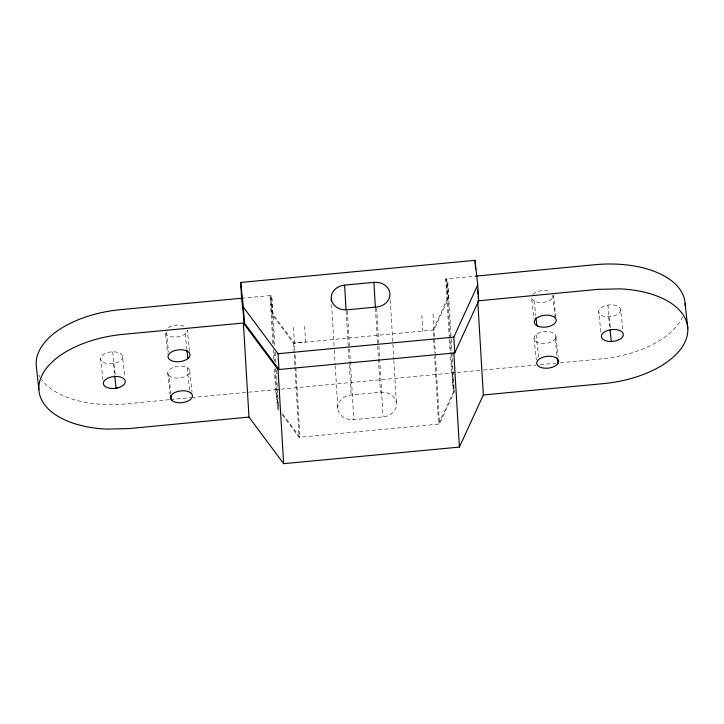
<?xml version="1.0" encoding="UTF-8"?>
<svg xmlns="http://www.w3.org/2000/svg" width="724" height="724" viewBox="0 0 724 724"><rect width="100%" height="100%" fill="white"/><g stroke="black" fill="none" stroke-linecap="round" stroke-linejoin="round"><path stroke-width="0.54" stroke-dasharray="3.62 2.71" d="M272.876 343.719L270.025 295.564L272.07 314.415L293.492 343.212L433.975 329.963L448.762 297.754L446.717 278.894L453.414 391.91L438.626 424.119L434.635 356.932M282.333 414.789L299.066 437.287L439.504 424.038L454.292 391.829L451.993 352.624M449.305 338.343L445.794 278.984L475.541 276.17M241.626 298.243L270.948 295.473L272.993 314.325L274.912 346.805M169.344 399.666L126.401 403.901A87.812 47.178 -6.2 0 1 41.576 379.512M170.466 399.558L190.593 397.657M191.715 397.548L275.6 389.639L274.269 367.24M279.844 389.241L276.487 389.557L278.532 408.417L276.287 370.335M280.957 389.141L480.039 370.353M483.351 370.045L535.796 365.095M540.267 364.67L555.887 363.195M560.349 362.778L600.522 358.986A87.812 47.178 -6.2 0 0 682.868 316.08M337.818 408.707A14.715 12.408 -3.4 0 1 351.131 394.987L380.426 392.218A14.715 12.408 -3.4 0 1 396.408 403.178A14.715 12.408 -3.4 0 1 383.105 416.897L353.81 419.667A14.715 12.408 -3.4 0 1 337.818 408.707L335.284 366.1M168.837 375.303L169.434 375.964A11.041 5.928 -6.2 0 0 184.566 376.715A11.041 5.928 -6.2 0 0 188.104 368.245L186.285 367.186A11.041 5.928 -6.2 0 0 172.973 367.493A11.041 5.928 -6.2 0 0 168.249 374.643L168.837 375.303L170.792 393.25M282.55 413.811L299.944 437.215L294.94 352.081M275.6 389.639L277.645 408.49L278.984 410.291M600.893 332.044L598.703 311.854A11.041 5.928 -6.2 0 1 606.504 305.356L609.337 304.885A11.041 5.928 -6.2 0 1 620.667 309.781L622.866 329.972M607.916 305.121L610.594 329.8M608.613 316.768L609.825 327.99M555.851 316.786L553.534 295.473A11.041 5.928 -6.2 0 1 547.082 301.582A11.041 5.928 -6.2 0 1 535.036 301.428L533.217 300.37A11.041 5.928 -6.2 0 1 531.57 297.546L533.878 318.859M552.72 295.555L555.163 317.99M555.978 336.524L558.168 356.715M555.19 338.859L557.136 356.805M534.122 300.903L535.706 315.483M536.14 334.796L538.575 357.231M534.004 338.597L536.321 359.909M445.794 278.984L447.839 297.836L433.043 330.053L434.373 352.452M452.247 372.978L454.292 391.829M189.625 351.33L187.317 330.017A11.041 5.928 -6.2 0 1 186.014 333.121L184.349 334.515A11.041 5.928 -6.2 0 1 172.448 336.932A11.041 5.928 -6.2 0 1 165.344 332.09L167.66 353.403M189.751 371.068L192.068 392.381M185.181 333.818L186.882 349.52M187.199 367.711L189.878 392.39M166.375 331.999L168.565 352.19M167.787 373.141L170.095 394.453M102.962 380.145L100.654 358.842A11.041 5.928 -6.2 0 1 111.279 351.873L114.139 351.81A11.041 5.928 -6.2 0 1 122.618 356.76L124.818 376.951M112.709 351.846L115.143 374.281M113.406 363.493L114.618 374.706M453.414 391.91L450.31 355.14M447.83 281.953L451.921 351.511M449.378 339.466L450.238 354.018M433.033 314.171L435.359 353.484M435.423 354.597L439.504 424.038M421.848 315.221L422.789 331.022M390.272 300.026L393.811 359.448M393.874 360.57L396.408 403.178M376.634 308.143L378.833 345.14M378.896 346.262L383.105 416.897M375.421 308.134L377.62 345.131M377.684 346.253L380.426 392.218M347.339 310.913L353.81 419.667M346.126 310.895L349.258 363.593M349.33 364.715L351.131 394.987M331.619 304.442L334.289 349.285M334.352 350.407L335.221 364.977M304.668 326.28L305.609 342.072L294.415 343.122L272.993 314.325L272.061 298.532M293.473 327.329L294.876 350.968M293.492 343.212L294.089 353.294M294.152 354.416L299.066 437.287M275.238 352.407L275.826 362.489M270.948 295.473L273.925 345.773M274.306 352.597L274.858 361.448M275.229 368.281L277.645 408.49M273.21 349.321L273.808 359.403M532.864 294.442A11.041 5.928 -6.2 0 1 550.068 291.591M39.901 376.933A87.812 47.178 -6.2 0 1 38.888 375.041M620.667 309.781A11.041 5.928 -6.2 0 1 610.033 316.741L607.183 316.804A11.041 5.928 -6.2 0 1 598.703 311.854M122.618 356.76A11.041 5.928 -6.2 0 1 114.817 363.258L111.985 363.729A11.041 5.928 -6.2 0 1 100.654 358.842M168.312 327.601A11.041 5.928 -6.2 0 1 185.661 327.194M555.697 338.09L554.684 339.619A11.041 5.928 -6.2 0 1 539.805 343.203A11.041 5.928 -6.2 0 1 535.298 335.493L536.973 334.099A11.041 5.928 -6.2 0 1 550.177 331.909A11.041 5.928 -6.2 0 1 555.697 338.09"/><path stroke-width="1.09" d="M477.813 302.008L483.342 394.969L459.405 447.097L283.645 463.668L248.984 417.078L129.089 428.581L106.374 429.115A87.812 47.178 -6.2 0 1 39.259 383.476A87.812 47.178 -6.2 0 1 123.478 334.307L243.391 323.013L278.043 369.602L454.753 352.923L453.812 337.131L477.731 285.003L475.044 260.332L240.685 282.451L241.626 298.243L244.314 322.922L278.966 369.512L278.025 353.719L243.373 307.121L240.685 282.451M454.753 352.923L478.673 300.804L477.731 285.003M475.541 276.17L594.911 264.713A87.812 47.178 -6.2 0 1 685.157 305.646M344.588 285.111L373.883 282.342A14.715 12.408 -3.4 0 1 389.874 293.301A14.715 12.408 -3.4 0 1 376.561 307.021L347.267 309.791A14.715 12.408 -3.4 0 1 331.284 298.831A14.715 12.408 -3.4 0 1 344.588 285.111L346.054 309.772M241.97 298.207L120.79 309.628A87.812 47.178 -6.2 0 0 36.2 365.014L38.879 389.693M477.74 300.885L597.599 289.383L620.314 288.858A87.812 47.178 -6.2 0 1 687.42 334.497A87.812 47.178 -6.2 0 1 603.21 383.657L483.342 394.969M278.025 353.719L453.812 337.131M477.442 289.582L477.94 294.071M478.184 296.315L478.673 300.804M685.121 303.6L687.8 328.271M610.07 330.234L611.291 341.447M557.263 357.928L557.869 363.529M535.95 317.727L536.801 325.574M187.009 350.642L187.86 358.498M171.036 395.494L171.516 399.983M114.745 375.828L116.084 388.164M475.044 260.332L475.577 269.355M453.83 353.013L459.405 447.097M373.883 282.342L375.349 307.012M331.284 298.831L331.411 301.075M278.043 369.602L283.645 463.668M243.373 307.121L244.314 322.922M243.391 323.013L248.984 417.078M169.316 353.674L168.303 355.203A11.041 5.928 -6.2 0 0 173.823 361.385A11.041 5.928 -6.2 0 0 187.027 359.195L188.702 357.801A11.041 5.928 -6.2 0 0 184.195 350.081A11.041 5.928 -6.2 0 0 169.316 353.674M558.376 362.769L557.362 364.299A11.041 5.928 -6.2 0 1 542.484 367.882A11.041 5.928 -6.2 0 1 537.986 360.172L539.651 358.778A11.041 5.928 -6.2 0 1 552.865 356.588A11.041 5.928 -6.2 0 1 558.376 362.769M117.496 387.928L114.663 388.399A11.041 5.928 -6.2 0 1 103.333 383.512A11.041 5.928 -6.2 0 1 113.967 376.552L116.817 376.489A11.041 5.928 -6.2 0 1 125.297 381.439A11.041 5.928 -6.2 0 1 117.496 387.928M610.594 329.8L609.183 330.035A11.041 5.928 -6.2 0 0 601.382 336.524A11.041 5.928 -6.2 0 0 609.861 341.484L612.721 341.42A11.041 5.928 -6.2 0 0 623.346 334.452A11.041 5.928 -6.2 0 0 612.015 329.565L610.594 329.8M537.715 326.108L535.896 325.049A11.041 5.928 -6.2 0 1 539.434 316.578A11.041 5.928 -6.2 0 1 554.566 317.329L555.751 318.651A11.041 5.928 -6.2 0 1 551.027 325.8A11.041 5.928 -6.2 0 1 537.715 326.108M190.783 392.924L188.964 391.856A11.041 5.928 -6.2 0 0 175.651 392.173A11.041 5.928 -6.2 0 0 170.927 399.313L172.113 400.644A11.041 5.928 -6.2 0 0 187.245 401.395A11.041 5.928 -6.2 0 0 190.783 392.924"/></g></svg>
